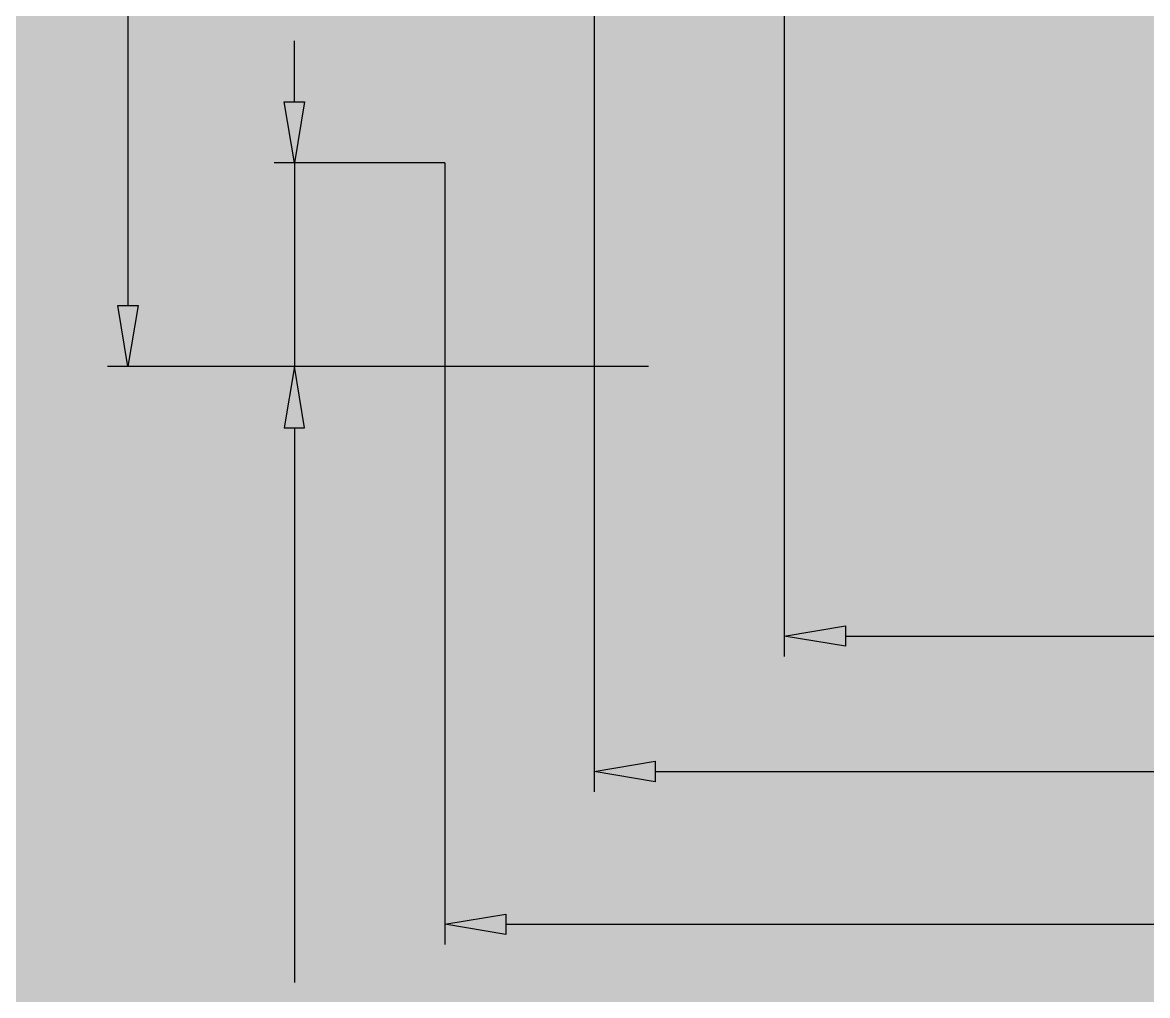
# Model space of a CAD drawing. Extents: x -0.42 to 4.47, y 1.12 to 4.63.
# Drawn here: x 0.091 to 0.605, y 3.111 to 3.556 of the extents above; entities that cross this region are included whole.
import ezdxf

# ---------------------------------------------------------------- set-up
doc = ezdxf.new("R2010")
doc.units = 0
doc.layers.get('0').update_dxf_attribs({"linetype": 'CONTINUOUS'})

msp = doc.modelspace()

# ---------------------------------------------------------------- linework, layer by layer
at = {"color": 7, "const_width": 1.4149999618530273}
for points in [[(0.3148207518125048, 3.926234479933015), (0.28376241604284047, 3.895176144163358)], [(0.998104138745127, 3.926234479933015), (0.3148207518125048, 3.926234479933015)], [(0.998104138745127, 3.926234479933015), (1.0291624745148056, 3.895176144163358)], [(0.4390540948911692, 3.910705312048279), (0.43905409489121183, 3.742990298892252)], [(0.4390540948911692, 3.910705312048279), (0.46390076350689924, 3.9107053120481936)], [(0.46390076350689924, 3.9107053120481936), (0.463900763506949, 3.742990298892167)], [(0.8490241270507752, 3.9107053120481936), (0.8490241270507752, 3.742990298892252)], [(0.8738707956665124, 3.9107053120481936), (0.8490241270507752, 3.9107053120481936)], [(0.8738707956664626, 3.9107053120481936), (0.8738707956665124, 3.742990298892252)], [(0.28376241604280494, 3.4914177791578425), (0.28376241604284047, 3.895176144163358)], [(1.0291624745149122, 3.491417779157871), (1.0291624745148056, 3.895176144163358)], [(0.3784903401402957, 3.8330594726241145), (0.37842603316322254, 3.8349010145856113), (0.378233420275194, 3.8367335847893003), (0.37791344633944135, 3.838548254981106), (0.3774676663816692, 3.8403361842845385), (0.3768982500329727, 3.8420886627044553), (0.37620797560592933, 3.8437971516688094), (0.37540020491800874, 3.8454533273471583), (0.37447887292471194, 3.8470491221180794), (0.37344846846689705, 3.848576760112593), (0.37231401057513835, 3.8500287986815067), (0.37108102773602525, 3.8513981661603367), (0.36975552531072964, 3.852678187786367), (0.36834396183930807, 3.8538626301280203), (0.36685321497829193, 3.8549457203375113), (0.36529054743818534, 3.8559221846562366), (0.3636635714400285, 3.856787263224618), (0.36198021317196094, 3.8575367426634557), (0.3602486750243017, 3.8581669708838433), (0.3584773926412339, 3.8586748778207607), (0.35667499456415186, 3.8590579887618617), (0.3548502628007171, 3.8593144376763178), (0.3530120870070519, 3.8594429775816224), (0.3511694224650981, 3.8594429775816224), (0.3493312466714329, 3.8593144376763178), (0.347506514907991, 3.8590579887618617), (0.34570411683091606, 3.8586748778207607), (0.3439328344478483, 3.8581669708838433), (0.34220129630018903, 3.8575367426634557), (0.3405179380321215, 3.856787263224618), (0.3388909620339646, 3.8559221846562366), (0.33732829449385804, 3.8549457203375113), (0.3358375476328419, 3.8538626301280203), (0.33442598416142033, 3.852678187786367), (0.3331004817361247, 3.8513981661603367), (0.3318674988970116, 3.8500287986815067), (0.3307330410052529, 3.848576760112593), (0.32970263654743803, 3.8470491221180794), (0.32878130455414123, 3.8454533273471583), (0.32797353386622063, 3.8437971516688094), (0.32728325943917724, 3.8420886627044553), (0.3267138430904808, 3.8403361842845385), (0.3262680631327086, 3.838548254981106), (0.32594808919695595, 3.8367335847893003), (0.32569116933185427, 3.8330594726241145)], [(0.9344345504168459, 3.833059472623276), (0.9344988573939119, 3.834901014584773), (0.9346914702819404, 3.836733584788462), (0.9350114442176931, 3.8385482549802674), (0.9354572241754653, 3.8403361842837), (0.9360266405241617, 3.842088662703617), (0.9367169149512051, 3.843797151667971), (0.9375246856391257, 3.84545332734632), (0.9384460176324225, 3.847049122117241), (0.9394764220902374, 3.8485767601117686), (0.9406108799819961, 3.8500287986806683), (0.9418438628211092, 3.8513981661594983), (0.9431693652464048, 3.8526781877855285), (0.9445809287178264, 3.853862630127182), (0.9460716755788425, 3.854945720336673), (0.9476343431189491, 3.8559221846554124), (0.949261319117106, 3.8567872632237794), (0.9509446773851735, 3.8575367426626173), (0.9526762155328328, 3.858166970883005), (0.9544474979159077, 3.8586748778199222), (0.9562498959929826, 3.8590579887610232), (0.9580746277564174, 3.8593144376754793), (0.9599128035500826, 3.859442977580784), (0.9617554680920364, 3.859442977580784), (0.9635936438857016, 3.8593144376754793), (0.9654183756491435, 3.8590579887610232), (0.9672207737262184, 3.8586748778199222), (0.9689920561092862, 3.858166970883005), (0.9707235942569454, 3.8575367426626173), (0.972406952525013, 3.8567872632237794), (0.9740339285231698, 3.8559221846554124), (0.9755965960632764, 3.854945720336673), (0.9770873429242926, 3.853862630127182), (0.9784989063957141, 3.8526781877855285), (0.9798244088210097, 3.8513981661594983), (0.9810573916601228, 3.8500287986806683), (0.9821918495518887, 3.8485767601117686), (0.9832222540096964, 3.847049122117241), (0.9841435860029932, 3.84545332734632), (0.9849513566909138, 3.843797151667971), (0.9856416311179572, 3.842088662703617), (0.9862110474666608, 3.8403361842837), (0.9866568274244258, 3.8385482549802674), (0.9869768013601785, 3.836733584788462), (0.9872337212252802, 3.833059472623276)], [(0.32569116933185427, 3.8330594726241145), (0.32569116933185427, 3.7709428010847716)], [(0.3784903401402957, 3.7709428010847716), (0.3784903401402957, 3.8330594726241145)], [(0.9344345504166753, 3.7709428010840043), (0.9344345504168459, 3.833059472623347)], [(0.9872337212252802, 3.833059472623191), (0.9872337212251097, 3.770942801083862)], [(0.463900763506949, 3.786471968969522), (0.43905409489125446, 3.7864719689693374)], [(0.8738707956665124, 3.786471968969252), (0.8490241270507752, 3.786471968969252)], [(0.3784903401402957, 3.7709428010847716), (0.37842603316322254, 3.769101259123275), (0.378233420275194, 3.7672686889195717), (0.37791344633944135, 3.7654540187277803), (0.3774676663816692, 3.7636660894243477), (0.3768982500329727, 3.761913611004431), (0.37620797560592933, 3.7602051220400767), (0.37540020491800874, 3.758548946361728), (0.37447887292471194, 3.756953151590807), (0.37344846846689705, 3.755425513596279), (0.37231401057513835, 3.7539734750273652), (0.37108102773602525, 3.7526041075485495), (0.36975552531072964, 3.751324085922519), (0.36834396183930807, 3.750139643580866), (0.36685321497829193, 3.749056553371375), (0.36529054743818534, 3.7480800890526353), (0.3636635714400285, 3.7472150104842683), (0.36198021317196094, 3.7464655310454305), (0.3602486750243017, 3.745835302825043), (0.3584773926412339, 3.7453273958881255), (0.35667499456415186, 3.7449442849470245), (0.3548502628007171, 3.7446878360325684), (0.3530120870070519, 3.744559296127264), (0.3511694224650981, 3.744559296127264), (0.3493312466714329, 3.7446878360325684), (0.347506514907991, 3.7449442849470245), (0.34570411683091606, 3.7453273958881255), (0.3439328344478483, 3.745835302825043), (0.34220129630018903, 3.7464655310454305), (0.3405179380321215, 3.7472150104842683), (0.3388909620339646, 3.7480800890526353), (0.33732829449385804, 3.749056553371375), (0.3358375476328419, 3.750139643580866), (0.33442598416142033, 3.751324085922519), (0.3331004817361247, 3.7526041075485495), (0.3318674988970116, 3.7539734750273652), (0.3307330410052529, 3.755425513596279), (0.32970263654743803, 3.756953151590807), (0.32878130455414123, 3.758548946361728), (0.32797353386622063, 3.7602051220400767), (0.32728325943917724, 3.761913611004431), (0.3267138430904808, 3.7636660894243477), (0.3262680631327086, 3.7654540187277803), (0.32594808919695595, 3.7672686889195717), (0.32569116933185427, 3.7709428010847716)], [(0.9344345504166753, 3.770942801083933), (0.9344988573937485, 3.7691012591224364), (0.9346914702817699, 3.7672686889187474), (0.9350114442175226, 3.765454018726942), (0.9354572241752948, 3.763666089423509), (0.9360266405239912, 3.7619136110035925), (0.9367169149510346, 3.7602051220392383), (0.9375246856389623, 3.7585489463608894), (0.938446017632252, 3.7569531515899683), (0.9394764220900669, 3.755425513595455), (0.9406108799818327, 3.753973475026541), (0.9418438628209387, 3.752604107547711), (0.9431693652462414, 3.7513240859216808), (0.9445809287176559, 3.7501396435800274), (0.946071675578672, 3.7490565533705364), (0.9476343431187857, 3.748080089051811), (0.9492613191169355, 3.74721501048343), (0.950944677385003, 3.746465531044592), (0.9526762155326622, 3.7458353028242044), (0.9544474979157371, 3.745327395887287), (0.9562498959928121, 3.744944284946186), (0.958074627756254, 3.74468783603173), (0.959912803549912, 3.7445592961264254), (0.9617554680918659, 3.7445592961264254), (0.963593643885531, 3.74468783603173), (0.9654183756489729, 3.744944284946186), (0.9672207737260479, 3.745327395887287), (0.9689920561091157, 3.7458353028242044), (0.9707235942567749, 3.746465531044592), (0.9724069525248424, 3.74721501048343), (0.9740339285229993, 3.748080089051811), (0.9755965960631059, 3.7490565533705364), (0.977087342924122, 3.7501396435800274), (0.9784989063955436, 3.7513240859216808), (0.9798244088208463, 3.752604107547711), (0.9810573916599523, 3.753973475026541), (0.9821918495517181, 3.755425513595455), (0.9832222540095259, 3.7569531515899683), (0.9841435860028227, 3.7585489463608894), (0.9849513566907433, 3.7602051220392383), (0.9856416311177867, 3.7619136110035925), (0.9862110474664902, 3.763666089423509), (0.9866568274242624, 3.765454018726942), (0.986976801360008, 3.7672686889187474), (0.9872337212251097, 3.770942801083933)], [(0.43905409489121183, 3.742990298892252), (0.43917514401557156, 3.739523867073629), (0.43953770788376545, 3.7360743228340993), (0.4401400122855179, 3.7326584734097565), (0.44097913081056817, 3.7292929586863437), (0.4420509700388777, 3.725994176039606), (0.44335031100800393, 3.7227781977708787), (0.4448708210609098, 3.7196606896533524), (0.4466050923513549, 3.716656842066641), (0.4485446773873534, 3.7137812885430748), (0.4506801275365575, 3.711048036161756), (0.4530010374555715, 3.708470404828546), (0.4554960984051135, 3.7060609532271798), (0.45815315748910024, 3.7038314136563173), (0.46095927096980915, 3.7017926564860915), (0.463900763506949, 3.6999546072233898), (0.46696330664941144, 3.698326222816249), (0.4701319810363671, 3.6969154383386496), (0.4733913460030905, 3.695729125523229), (0.47672552547768277, 3.6947730661036218), (0.48011827462499923, 3.6940519162710643), (0.48355306389210995, 3.693569185940717), (0.488747432122679, 3.693296961660792)], [(0.463900763506949, 3.742990298892167), (0.46396128806912174, 3.7412570829828553), (0.4641425700032187, 3.7395323108630834), (0.464443722204102, 3.737824386150919), (0.46486328146662714, 3.7361416287892126), (0.46539920108077837, 3.734492237465844), (0.46604887156534147, 3.732884248331473), (0.46680912659179796, 3.73132549427271), (0.4676762622370205, 3.729823570479354), (0.46864605475501975, 3.728385793717578), (0.46971377982961826, 3.727019167526919), (0.4708742347891217, 3.7257303518603067), (0.4721217652638927, 3.7245256260596307), (0.4734502948058932, 3.7234108562741994), (0.4748533515462441, 3.7223914776890865), (0.47632409781481044, 3.7214724530577286), (0.4778553693860488, 3.720658260854165), (0.4794397065795195, 3.7199528686153656), (0.4810693890628812, 3.7193597122076483), (0.48273647880017734, 3.7188816824978517), (0.4844328533738391, 3.718521107581566), (0.48615024800739803, 3.7182797424163994), (0.488747432122679, 3.7181436302764297)], [(0.8490241270507752, 3.742990298892252), (0.8489636024885954, 3.7412570829829406), (0.8487823205544984, 3.7395323108631686), (0.8484811683536222, 3.7378243861510043), (0.8480616090910971, 3.736141628789298), (0.8475256894769458, 3.734492237465929), (0.8468760189923827, 3.7328842483315725), (0.8461157639659262, 3.731325494272795), (0.8452486283207037, 3.7298235704794536), (0.8442788358027045, 3.7283857937176634), (0.843211110728106, 3.727019167527004), (0.8420506557686025, 3.725730351860406), (0.8408031252938244, 3.724525626059716), (0.839474595751831, 3.7234108562742847), (0.8380715390114801, 3.722391477689172), (0.8366007927429138, 3.721472453057828), (0.8350695211716754, 3.7206582608542504), (0.8334851839781976, 3.719952868615451), (0.8318555014948359, 3.7193597122077335), (0.8301884117575398, 3.718881682497937), (0.8284920371838851, 3.7185211075816653), (0.8267746425503262, 3.7182797424164846), (0.8241774584350452, 3.718143630276515)], [(0.8738707956665124, 3.742990298892252), (0.8737497465421526, 3.739523867073629), (0.8733871826739588, 3.7360743228340993), (0.8727848782721992, 3.7326584734097565), (0.871945759747156, 3.7292929586863437), (0.8708739205188465, 3.725994176039606), (0.8695745795497203, 3.7227781977708787), (0.8680540694968144, 3.7196606896533524), (0.8663197982063693, 3.716656842066641), (0.8643802131703708, 3.7137812885430748), (0.8622447630211667, 3.711048036161756), (0.8599238531021527, 3.708470404828546), (0.8574287921526107, 3.7060609532271798), (0.8547717330686169, 3.7038314136563173), (0.851965619587908, 3.7017926564860915), (0.8490241270507752, 3.6999546072233898), (0.8459615839083057, 3.698326222816249), (0.8427929095213571, 3.6969154383386496), (0.8395335445546337, 3.695729125523229), (0.8361993650800414, 3.6947730661036218), (0.8328066159327179, 3.6940519162710643), (0.8293718266656143, 3.693569185940717), (0.8241774584350452, 3.693296961660792)], [(0.824177458435102, 3.718143630276515), (0.48874743212272165, 3.7181436302764155)], [(0.8241774584351447, 3.693296961660792), (0.4887474321227572, 3.693296961660792)], [(0.3769374233517979, 3.3982427718488566), (0.28376241604280494, 3.4914177791578425)], [(0.9359874672059334, 3.398242771848871), (1.0291624745149122, 3.491417779157871)], [(0.9359874672059334, 3.398242771848871), (0.3769374233517979, 3.3982427718488566)]]:
    msp.add_lwpolyline(points, dxfattribs=at)
at = {"color": 5}
for points in [[(0.1389351425785179, 3.898281977740325), (0.1389351425785179, 3.426195274041561)], [(0.43905409489121183, 3.742990298892252), (0.43905409489121183, 3.2656587216201842)], [(0.352090754736075, 3.7033916819525388), (0.352090754736075, 3.2037222277842687)], [(0.21505108752694468, 3.5193702813505467), (0.21505108752694468, 3.547322783543251)], [(0.21039233716149397, 3.5193702813505467), (0.2197098378923954, 3.5193702813505467), (0.21505108752694468, 3.4914177791578425), (0.21505108752694468, 3.4914177791578425), (0.21039233716149397, 3.5193702813505467)], [(0.28376241604280494, 3.4914177791578425), (0.20573358679604326, 3.4914177791578425)], [(0.21505108752694468, 3.4914177791578425), (0.21505108752694468, 3.3982427718488566)], [(0.28376241604280494, 3.4914177791578425), (0.28376241604280494, 3.133879607376741)], [(0.1342763922130672, 3.426195274041561), (0.14359389294396863, 3.426195274041561), (0.1389351425785179, 3.3982427718488566), (0.1389351425785179, 3.3982427718488566), (0.1342763922130672, 3.426195274041561)], [(0.3769374233517979, 3.3982427718488566), (0.12961764184761648, 3.3982427718488566)], [(0.3769374233517979, 3.3982427718488566), (0.20573358679604326, 3.3982427718488566)], [(0.21039233716149397, 3.3702902696561523), (0.2197098378923954, 3.3702902696561523), (0.21505108752694468, 3.3982427718488566), (0.21505108752694468, 3.3982427718488566), (0.21039233716149397, 3.3702902696561523)], [(0.21505108752694468, 3.3702902696561523), (0.21505108752694468, 3.1164549283157754)], [(0.467006597083909, 3.2796349727165364), (0.467006597083909, 3.270317471985635), (0.43905409489121183, 3.2749762223510857), (0.43905409489121183, 3.2749762223510857), (0.467006597083909, 3.2796349727165364)], [(0.467006597083909, 3.2749762223510857), (0.8459182934738081, 3.2749762223510857)], [(0.38004325692877217, 3.217698478880621), (0.38004325692877217, 3.2083809781497195), (0.352090754736075, 3.21303972851517), (0.352090754736075, 3.21303972851517), (0.38004325692877217, 3.217698478880621)], [(0.38004325692877217, 3.21303972851517), (0.9328816336279999, 3.21303972851517)], [(0.31171491823550923, 3.1478558584730933), (0.31171491823550923, 3.138538357742192), (0.28376241604280494, 3.1431971081076426), (0.28376241604280494, 3.1431971081076426), (0.31171491823550923, 3.1478558584730933)], [(0.31171491823550923, 3.1431971081076426), (1.0012099723222079, 3.1431971081076426)]]:
    msp.add_lwpolyline(points, dxfattribs=at)
at = {"color": 5, "const_width": 6.211667181e-09}
for points in [[(0.17730440479600418, 3.3116378958422246), (0.1792111238113634, 3.3156963471589194), (0.18447366829376932, 3.317266530226462), (0.18971714558602315, 3.315687766923574), (0.19162386460138237, 3.3116550563129152), (0.18975527996632735, 3.307588024760875), (0.18454993705438483, 3.3060092614579872), (0.1792111238113634, 3.3075794445255298), (0.17730440479600418, 3.3116378958422246)], [(0.17984034108643954, 3.3116378958422246), (0.1809271709251945, 3.3093984544180017), (0.18447366829376932, 3.308549011119169), (0.187991564877116, 3.3094156148886924), (0.1891069955011062, 3.3116378958422246), (0.187991564877116, 3.313868757031102), (0.18437833234300172, 3.3147267805652945), (0.1809462381153466, 3.313860176795771), (0.17984034108643954, 3.3116378958422246)], [(0.1984117842960842, 3.2871499041766157), (0.19810670925362217, 3.2903932331358305), (0.20206315121050267, 3.2920663790274887), (0.2033883209261802, 3.295232485868624), (0.20151973629112518, 3.2990077894190364), (0.19656226685118128, 3.3005522317805713), (0.1919289396438444, 3.2990678510664253), (0.19023195972017248, 3.2951810044565804), (0.19098511373123728, 3.2924868105592395), (0.19293950072198385, 3.2905991587840333), (0.19252002253860923, 3.2876990392384897), (0.17816242835291973, 3.290135826075584), (0.17816242835291973, 3.3026458092039803), (0.18144198505934384, 3.3026458092039803), (0.18144198505934384, 3.2926069338540316), (0.1889544579798752, 3.2912512566700087), (0.1872002764857399, 3.2960047070493914), (0.18973621277617525, 3.3015646995509087), (0.19625719180871926, 3.3038298816811533), (0.20281630522157457, 3.3018392670818457), (0.20621026506891837, 3.295232485868624), (0.20407473977171264, 3.2896295921904084), (0.1984117842960842, 3.2871499041766157)], [(0.20573358531508035, 3.277505719652382), (0.19904100157115323, 3.277505719652382), (0.19904100157115323, 3.266591660297564), (0.19589491519580093, 3.266591660297564), (0.1777810845498422, 3.2780720151849465), (0.1777810845498422, 3.2805946043754517), (0.19589491519580093, 3.2805946043754517), (0.19589491519580093, 3.2839923775708115), (0.19904100157115323, 3.2839923775708115), (0.19904100157115323, 3.2805946043754517), (0.20573358531508035, 3.2805946043754517), (0.20573358531508035, 3.277505719652382)], [(0.18329150250424675, 3.277505719652382), (0.19589491519580093, 3.2696290636085905), (0.19589491519580093, 3.277505719652382), (0.18329150250424675, 3.277505719652382)], [(0.20573358531508035, 3.248830573139969), (0.1952084963502685, 3.2554888357652345), (0.1854842293719159, 3.2493282267897854), (0.1854842293719159, 3.2531893326936085), (0.19023195972017248, 3.2559864894150508), (0.19250095534845002, 3.2572563642456487), (0.19027009410047668, 3.2586463623710245), (0.1854842293719159, 3.2617180866234037), (0.1854842293719159, 3.265407587820391), (0.19501782444873328, 3.259109695079488), (0.20573358531508035, 3.265888080999545), (0.20573358531508035, 3.262095616978442), (0.19944141256437575, 3.2583546343693968), (0.19774443264070385, 3.25735932706975), (0.20573358531508035, 3.2525715557490003), (0.20573358531508035, 3.248830573139969)], [(0.1984117842960842, 3.2304860299791045), (0.19810670925362217, 3.2337293589383194), (0.20206315121050267, 3.2354025048299917), (0.2033883209261802, 3.2385686116711128), (0.20151973629112518, 3.242343915221525), (0.19656226685118128, 3.24388835758306), (0.1919289396438444, 3.2424039768689283), (0.19023195972017248, 3.238517130259069), (0.19098511373123728, 3.2358229363617426), (0.19293950072198385, 3.233935284586522), (0.19252002253860923, 3.2310351650409928), (0.17816242835291973, 3.233471951878073), (0.17816242835291973, 3.2459819350064834), (0.18144198505934384, 3.2459819350064834), (0.18144198505934384, 3.2359430596565204), (0.1889544579798752, 3.2345873824725118), (0.1872002764857399, 3.2393408328518944), (0.18973621277617525, 3.2449008253533975), (0.19625719180871926, 3.247166007483642), (0.20281630522157457, 3.2451753928843488), (0.20621026506891837, 3.2385686116711128), (0.20407473977171264, 3.2329657179929114), (0.1984117842960842, 3.2304860299791045)], [(0.20573358531508035, 3.222575052993932), (0.20573358531508035, 3.219486168270876), (0.18386351820885238, 3.219486168270876), (0.18622784978790463, 3.216560308019311), (0.18800109847219204, 3.2133083988247506), (0.18468340738546374, 3.2133083988247506), (0.18140385067903253, 3.21783876308524), (0.1776666814089225, 3.2205844383946243), (0.1776666814089225, 3.222575052993932), (0.20573358531508035, 3.222575052993932)], [(0.20573358531508035, 3.20290915359044), (0.2018248113335801, 3.20290915359044), (0.2018248113335801, 3.206427050080592), (0.20573358531508035, 3.206427050080592), (0.20573358531508035, 3.20290915359044)], [(0.20573358531508035, 3.1941573135417656), (0.1777810845498422, 3.1941573135417656), (0.1777810845498422, 3.1972461982648213), (0.20573358531508035, 3.1972461982648213), (0.20573358531508035, 3.1941573135417656)], [(0.20573358531508035, 3.1851995478448885), (0.18815363599342305, 3.1851995478448885), (0.18815363599342305, 3.1824710330061805), (0.1854842293719159, 3.1824710330061805), (0.1854842293719159, 3.1851995478448885), (0.18332963688455095, 3.1851995478448885), (0.18029795365012546, 3.185525596787869), (0.17813382756768448, 3.187095779855426), (0.17730440479600418, 3.1902447262258846), (0.1776476142187704, 3.1931276853007375), (0.1806411630728917, 3.192664352592274), (0.18045049117135648, 3.1908453426998165), (0.1811178428267297, 3.188854728100509), (0.18361564473685377, 3.1882712720972677), (0.1854842293719159, 3.1882712720972677), (0.1854842293719159, 3.1918234895287867), (0.18815363599342305, 3.1918234895287867), (0.18815363599342305, 3.1882712720972677), (0.20573358531508035, 3.1882712720972677), (0.20573358531508035, 3.1851995478448885)], [(0.20573358531508035, 3.164915871496774), (0.1777810845498422, 3.164915871496774), (0.1777810845498422, 3.168004756219844), (0.18781042657065683, 3.168004756219844), (0.18502661680822996, 3.1734617858972456), (0.18591324115037366, 3.1769796823873975), (0.18836337508511036, 3.179116160987519), (0.19290136634167965, 3.1797596786381632), (0.20573358531508035, 3.1797596786381632), (0.20573358531508035, 3.1766707939150933), (0.19290136634167965, 3.1766707939150933), (0.18915466347648646, 3.1756669063801013), (0.18798203128203994, 3.1728268484819466), (0.18877331967341604, 3.1702441976440525), (0.19091837856569782, 3.168519570340351), (0.19465554783581496, 3.168004756219844), (0.20573358531508035, 3.168004756219844), (0.20573358531508035, 3.164915871496774)], [(0.19593304957610513, 3.1578800785164702), (0.1968673418936362, 3.161209209829096), (0.20381733270463798, 3.157442486514043), (0.20621026506891837, 3.1507928041241087), (0.2043702812190915, 3.1441774426755416), (0.19904100157115323, 3.140299176301042), (0.19154759584077397, 3.138969239823055), (0.18393025337439184, 3.1404707810078776), (0.17899185112460003, 3.1447437382081063), (0.17730440479600418, 3.1508442855361523), (0.1794399300932099, 3.1571936596891135), (0.18544609499160458, 3.1607801980619996), (0.18630411854852014, 3.157502548161432), (0.18186146324272556, 3.154962798500236), (0.18046955836150858, 3.150775643653418), (0.18201400076394947, 3.1459278106852793), (0.18616111462236518, 3.14319071561124), (0.19152852865061476, 3.142401333959782), (0.1977539662357799, 3.143336579612054), (0.2017294753828125, 3.1462452793929288), (0.20304511150341398, 3.1505182365931717), (0.20125279562897447, 3.1552545265018637), (0.19593304957610513, 3.1578800785164702)]]:
    msp.add_lwpolyline(points, dxfattribs=at)

doc.saveas('drawing.dxf')
